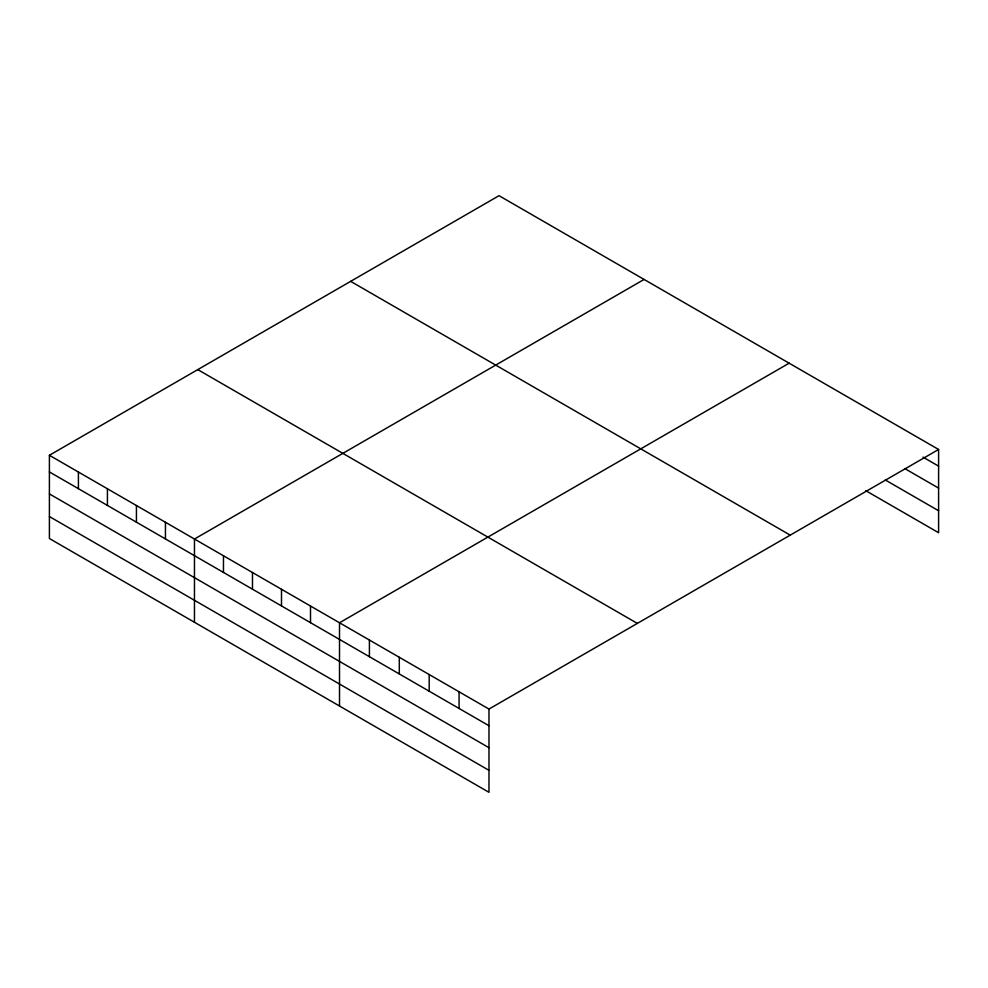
<?xml version="1.0" encoding="UTF-8"?>
<svg xmlns="http://www.w3.org/2000/svg" width="988" height="988" viewBox="0 0 988 988"><rect width="100%" height="100%" fill="white"/><g stroke="black" fill="none" stroke-linecap="round" stroke-linejoin="round"><path stroke-width="1.48" d="M49.4 455.283L488.974 709.063L488.974 792.314L49.4 538.522L49.4 455.283L499.026 195.686L938.6 449.478L938.6 532.717L865.821 490.703M644.09 279.443L194.463 539.028L194.463 622.279M789.14 363.189L339.514 622.773L339.514 706.025M488.974 709.063L938.6 449.478M923.002 457.123L938.6 466.126M904.81 468.596L938.6 488.109M885.322 479.983L938.6 510.747M350.654 281.358L790.227 535.138M197.773 369.611L637.346 623.403M49.4 471.931L488.974 725.723M49.4 493.914L488.974 747.694M49.4 516.551L488.974 770.331M459.074 691.81L459.074 708.458M429.187 674.545L429.187 691.205M399.3 657.292L399.3 673.952M369.413 640.039L369.413 656.687M310.504 606.027L310.504 622.687M281.494 589.28L281.494 605.928M252.483 572.534L252.483 589.181M223.473 555.775L223.473 572.435M165.441 522.282L165.441 538.929M136.43 505.535L136.43 522.183M107.42 488.776L107.42 505.436M78.41 472.029L78.41 488.69"/></g></svg>
